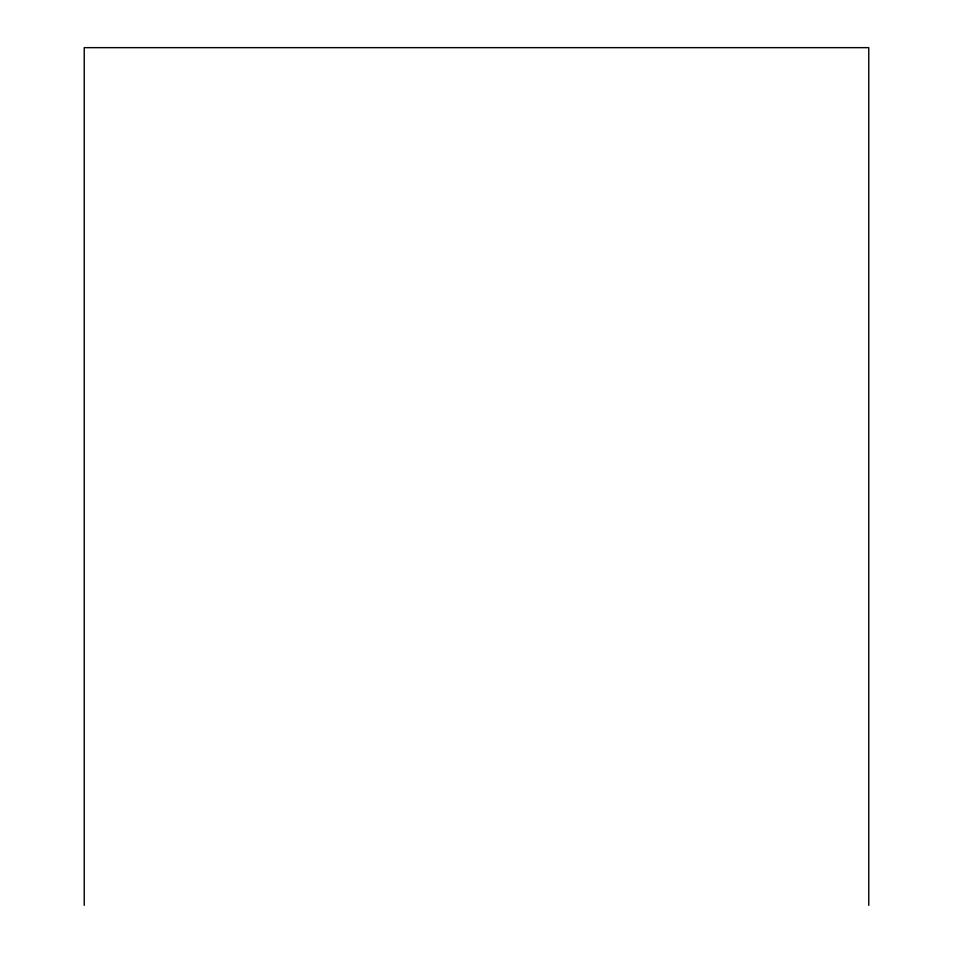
<?xml version="1.0" encoding="UTF-8"?>
<svg xmlns="http://www.w3.org/2000/svg" width="953" height="953" viewBox="0 0 953 953"><rect width="100%" height="100%" fill="white"/><g stroke="black" fill="none" stroke-linecap="round" stroke-linejoin="round"><path stroke-width="1.43" d="M868.767 905.35L868.767 47.65L84.233 47.65L84.233 905.35"/></g></svg>
